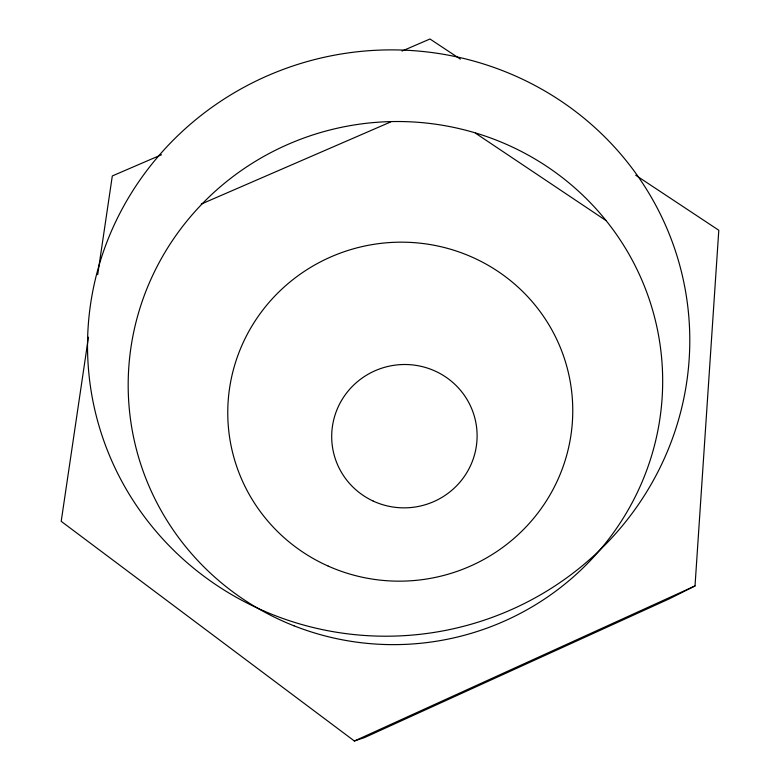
<?xml version="1.0" encoding="UTF-8"?>
<svg xmlns="http://www.w3.org/2000/svg" width="780" height="780" viewBox="0 0 780 780"><rect width="100%" height="100%" fill="white"/><g stroke="black" fill="none" stroke-linecap="round" stroke-linejoin="round"><path stroke-width="1.17" d="M88.452 337.214L61.201 521.342L354.383 741L364.514 737.587L669.523 598.718L695.019 585.936L718.799 230.256L635.7 175.227M97.705 274.638L112.31 175.948L161.528 154.732M354.383 741L695.019 585.936M201.24 204.067L390.731 121.924M402.022 51.051L429.985 39L460.385 59.134M475.478 133.175L605.972 220.545M264.722 611.344A301.363 292.919 -9.6 0 0 688.301 311.22A301.363 292.919 -9.6 0 0 212.94 106.577A301.363 292.919 -9.6 0 0 264.722 611.344M293.992 625.804A267.423 261.398 -9.6 0 0 660.27 346.115A267.423 261.398 -9.6 0 0 232.011 177.314A267.423 261.398 -9.6 0 0 293.992 625.804M328.214 566.105A172.595 169.416 -9.6 0 0 572.023 394.933A172.595 169.416 -9.6 0 0 300.544 273.956A172.595 169.416 -9.6 0 0 328.214 566.105M373.22 501.082A72.735 71.643 -9.6 0 0 476.873 430.072A72.735 71.643 -9.6 0 0 363.119 377.383A72.735 71.643 -9.6 0 0 373.22 501.082"/></g></svg>
